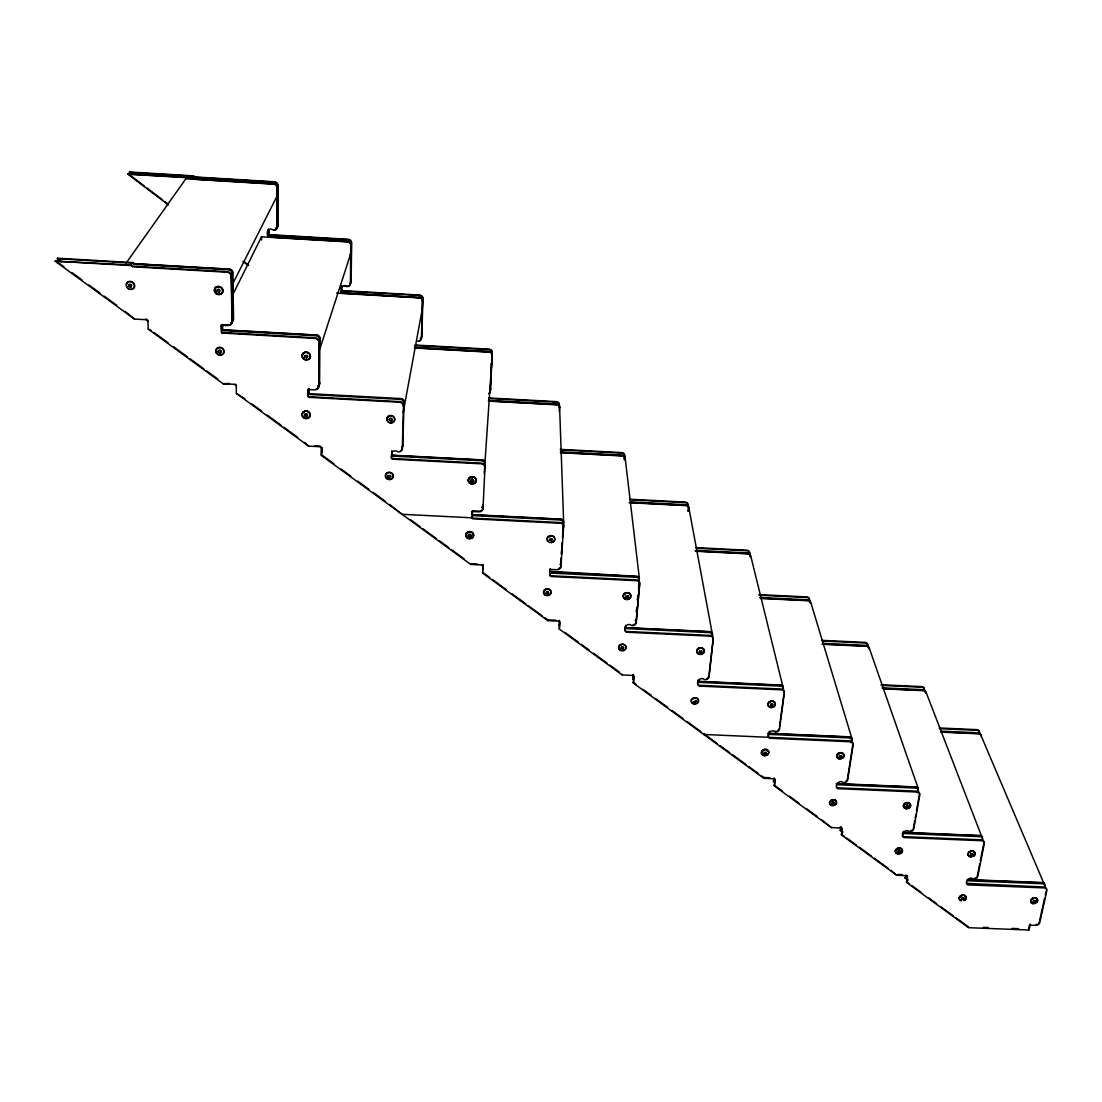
<?xml version="1.0" encoding="UTF-8"?>
<svg xmlns="http://www.w3.org/2000/svg" width="1102" height="1102" viewBox="0 0 1102 1102"><rect width="100%" height="100%" fill="white"/><g stroke="black" fill="none" stroke-linecap="round" stroke-linejoin="round"><path stroke-width="1.5" d="M319.305 349.417L319.966 337.184L318.45 335.394A3.582 3.306 23.2 0 0 317.583 335.091L222.356 329.76L222.205 325.021M483.007 567.172A2.356 2.108 3.3 0 0 480.748 564.94L470.761 564.458L321.398 455.47L321.426 449.037A2.466 2.232 16.6 0 0 318.974 446.654L308.574 446.117L236.379 393.428L236.255 386.774A2.548 2.287 23.8 0 0 233.693 384.309L223.086 383.73L148.233 329.112L147.944 322.225A2.631 2.342 30.2 0 0 145.285 319.663L134.444 319.057L55.1 261.16L131.482 265.031L132.722 266.229L226.929 271.671A4.146 3.788 31.4 0 1 231.406 276.134L232.315 321.054A4.16 3.788 28.1 0 1 230.759 324.305M321.398 455.47L321.605 448.376M322.252 452.412L322.266 447.605M341.62 286.795L341.62 290.349L342.543 291.093L419.38 295.501A3.32 3.154 19.3 0 1 422.865 299.138M232.894 294.482L261.505 236.82L348.728 241.958A3.072 2.893 30 0 1 349.472 242.233L350.753 243.804L350.408 283.352A3.444 3.237 26.2 0 1 346.758 286.616C342.887 283.007 339.444 289.11 342.694 290.639L419.463 295.047A3.32 3.154 19.3 0 1 422.948 298.683L421.818 335.89A3.347 3.154 16.3 0 1 420.413 338.548M897.978 852.232L899.714 851.033M899.728 852.039C901.725 850.262 897.138 849.449 897.827 851.75M906.092 806.857L907.855 805.617M391.94 450.925L391.857 455.167L392.932 456.104L481.175 460.719A3.802 3.485 5.1 0 1 485.1 464.713M307.899 395.742L309.015 396.72L399.351 401.596A3.898 3.609 13.7 0 1 403.47 405.743L402.326 448.307A3.94 3.595 11.8 0 1 398.084 451.916C394.199 448.734 388.978 453.197 393.056 455.443L481.216 460.057A3.788 3.485 5.1 0 1 485.142 464.052M403.18 412.465L422.218 309.51L422.493 299.73L421.253 298.187A2.989 2.838 19.1 0 0 420.537 297.939L336.565 293.118M697.952 684.342L698.875 685.279L780.753 688.998A3.568 3.044 -12 0 1 784.128 692.497M961.853 899.204L963.575 898.047M963.534 898.984L963.809 897.579M970.697 855.166L972.446 853.967M972.377 854.973L972.667 853.527M472.193 481.946L472.414 476.822M472.4 510.598L471.987 517.954L472.882 518.849L559.857 523.243A3.733 3.389 -1.7 0 1 563.645 527.114M562.599 537.432L563.535 523.836A3.719 3.375 -1.6 0 0 559.747 519.979L473.268 515.612L472.248 514.827L472.386 511.218M550.421 569.142L549.926 575.63L550.78 576.498L636.061 580.658A3.678 3.278 -6.4 0 1 639.711 584.391L636.267 622.341A3.705 3.265 -5.8 0 1 632.038 625.633C626.9 621.556 622.079 629.187 626.212 632.217L709.716 636.143A3.623 3.154 -9.7 0 1 713.228 639.766L709.082 676.518A3.65 3.154 -8.9 0 1 704.867 679.7C700.004 675.76 694.949 683.102 699.012 686.091L780.96 689.811A3.568 3.044 -12 0 1 784.321 693.31L779.527 728.932A3.595 3.044 -11.2 0 1 775.312 732.017C770.78 728.009 765.463 735.433 769.444 738.216L849.876 741.742A3.513 2.948 -13.7 0 1 853.127 745.131L847.727 779.651A3.554 2.948 -12.9 0 1 843.526 782.654C839.214 778.838 833.746 785.85 837.63 788.674L916.602 792.007A3.471 2.838 -14.9 0 1 919.729 795.3L913.765 828.787A3.499 2.851 -14.2 0 1 909.577 831.693C905.541 827.919 899.824 834.861 903.668 837.534L981.248 840.702A3.43 2.741 -15.9 0 1 984.251 843.898L977.749 876.393A3.458 2.755 -15.1 0 1 973.576 879.217C969.815 875.443 963.851 882.385 967.652 884.892L1043.883 887.895A3.389 2.659 -16.6 0 1 1046.776 890.981L1039.778 922.539A3.416 2.659 -15.9 0 1 1035.632 925.294L1030.232 925.322L1028.924 930.005L968.603 927.705L906.629 882.482L907.525 877.495A2.149 1.722 -13.2 0 0 905.72 875.663L896.794 875.305L841.542 834.999L842.355 829.861A2.176 1.791 -12 0 0 840.495 827.974L831.39 827.588L774.375 785.988L775.092 780.684A2.204 1.846 -10.3 0 0 773.163 778.742L763.906 778.343L633.375 683.102L633.898 677.468A2.273 1.97 -5.4 0 0 631.804 675.388L622.189 674.947L559.32 629.077L559.72 623.25A2.314 2.039 -1.6 0 0 557.557 621.101L547.763 620.633L482.731 573.192L483.186 564.541M769.348 731.191L768.356 736.577L769.127 737.362L849.628 740.902A3.513 2.948 -13.7 0 1 852.865 744.291L847.479 778.797A3.554 2.948 -12.9 0 1 846.804 780.395M482.731 573.192L482.772 572.448L489.687 577.489M482.924 569.775L482.965 569.031M1033.304 901.987L1035.053 900.83M1035.439 900.816L1034.916 901.767M559.251 411.294L559.582 406.569L558.438 405.123A2.879 2.7 -1.2 0 0 557.75 404.889L488.517 401.128M550.091 568.66L549.884 572.337L550.862 573.095L635.675 577.228A3.664 3.265 -6.4 0 1 639.312 580.961L638.568 589.184M307.678 390.535L308.67 389.543L314.469 389.846A4.036 3.692 20.2 0 0 318.726 386.113L318.809 342.708A4.009 3.705 23.1 0 0 314.511 338.41L221.488 332.983L221.103 325.545L227.797 325.489A4.174 3.788 28.1 0 0 232.04 321.619L231.131 276.671A4.146 3.788 31.3 0 0 226.654 272.208L132.35 266.753L131.482 265.031M561.07 558.81L560.835 562.199A3.761 3.375 -1.5 0 1 560.257 564.017M561.414 553.714L562.116 543.52M562.585 536.715L563.618 521.039L559.582 406.569M561.207 557.832L560.849 562.929A3.761 3.375 -1.5 0 1 560.271 564.747M561.441 554.43L562.254 542.542M559.499 620.385L559.224 625.509L559.21 624.738M470.761 564.458L470.816 563.714L477.469 564.045M340.959 287.209L341.813 286.341M836.528 786.924L837.382 787.806L916.313 791.153A3.471 2.838 -14.9 0 1 919.509 794.019M624.311 459.286L624.6 455.911A3.154 2.907 -7 0 0 621.459 452.578L560.395 449.368M624.379 459.837L624.669 456.462A3.154 2.907 -7 0 0 621.528 453.129L560.408 449.905M625.041 458.666L624.021 456.256A2.838 2.617 -7 0 0 623.346 456.008L560.656 452.715M636.391 611.458L636.694 608.18M637.438 599.956L637.879 595.025M638.623 586.801L639.339 578.164L625.123 457.647M636.474 612.23L636.928 607.285M637.521 600.7L637.962 595.769M633.319 674.383L633.003 679.397L633.388 675.182M633.375 683.102L633.815 676.656A2.273 1.97 -5.4 0 0 632.837 674.906M688.116 511.259L688.461 507.967A3.113 2.824 -10.8 0 0 685.416 504.73L630.578 501.92M688.351 511.342L688.764 507.251L687.703 505.887A2.796 2.535 -10.8 0 0 687.042 505.666L629.201 502.705M698.117 682.73L698.503 679.397M712.415 634.49L688.736 507.072M709.137 674.052L713.077 638.981A3.623 3.154 -9.7 0 0 709.578 635.372L626.129 631.446L625.165 630.592L625.619 625.371M472.207 512.499L473.199 511.562L478.778 511.838A3.843 3.499 4.3 0 0 483.02 508.339L485.252 461.903L483.874 460.223A3.402 3.127 5 0 0 483.048 459.933L391.995 455.181M472.262 511.796L473.254 510.86L478.819 511.135A3.843 3.485 4.3 0 0 483.075 507.636M750.476 556.414L749.58 554.127A2.769 2.466 -13.4 0 0 748.933 553.907L695.941 551.262M783.205 687.882L750.572 555.27M779.569 726.397L783.894 694.191M773.687 778.535L773.508 782.034L774.045 778.067M774.375 785.988L774.913 779.83A2.204 1.846 -10.3 0 0 774.444 778.494M810.562 603.235L809.708 601.003M550.256 570.354L551.248 569.445L556.717 569.706A3.774 3.375 -1.5 0 0 560.959 566.318L563.618 526.398A3.733 3.389 -1.7 0 0 559.83 522.527L473.075 518.147L472.028 517.113L471.987 517.816L402.01 514.29L389.626 504.468M832.823 803.881L833.47 799.639M851.199 742.789L851.791 738.133L810.631 601.954M841.06 827.079L840.454 830.936L840.619 827.478M868.982 648.747L868.183 646.585A2.7 2.314 -16.4 0 0 867.563 646.378L821.913 644.229M841.542 834.999L842.121 828.966A2.176 1.777 -12 0 0 841.969 828.057M925.818 693.034L925.06 690.913A2.672 2.245 -17.3 0 0 924.454 690.72L883.639 688.86M898.64 852.287L899.356 848.168M906.739 806.967L907.483 802.738M903.323 831.39L902.538 835.908L903.254 836.638L980.904 839.82A3.43 2.741 -15.9 0 1 983.907 843.002L980.339 860.869M917.47 792.724L918.145 788.206L869.065 647.508M914.66 821.21L913.462 827.905A3.499 2.838 -14.2 0 1 913.035 829.103M915.252 817.863L915.858 814.516M916.451 811.168L919.426 794.432M908.076 880.319L905.321 878.308L905.927 874.988M906.629 882.482L907.235 876.586A2.149 1.722 -13.3 0 0 906.987 875.511M422.479 301.259A3.334 3.154 19.2 0 0 418.98 297.609L342.033 292.733L341.069 291.755M982.295 838.043L925.914 691.822M979.692 864.12L977.419 875.484A3.458 2.755 -15.1 0 1 976.964 876.641M1028.855 927.691L1029.461 924.922M1044.572 885.016L980.408 734.056A2.645 2.176 -18 0 0 979.802 733.863L941.301 732.155M1039.778 919.95L1044.558 898.378M1045.288 895.058L1046.018 891.738M621.101 648.596L622.85 647.246M699.357 652.246L701.134 650.896M770.532 705.473L772.295 704.164M308.574 446.117L304.62 442.412M839.407 756.978L841.17 755.71M319.938 348.673L350.656 253.887L350.105 254.534M232.343 284.04L232.977 283.269M232.921 283.421L276.836 196.514M307.968 389.516L307.692 396.362L308.67 397.326L399.227 402.23A3.898 3.609 13.7 0 1 403.346 406.376M236.379 393.428L244.961 398.883M223.086 383.73L229.423 383.441M546.027 592.132C547.446 589.515 550.284 593.62 547.598 594.295M625.922 595.686L625.812 596.885M699.481 650.717L699.343 651.888M148.233 329.112L151.346 330.559M764.113 752.198L763.962 753.286M134.444 319.057L125.077 311.384M839.462 755.462L839.297 756.564M232.178 321.908A4.146 3.774 28.2 0 0 233.293 319.001L232.398 274.205A4.133 3.774 31.5 0 0 227.935 269.756L134.045 264.328L133.177 262.607L57.552 258.226L61.271 261.78M276.836 187.795A3.526 3.278 38 0 0 273.076 183.91L193.167 179.061L192.409 177.642L127.777 174.116L168.482 204.972M275.872 228.224A3.54 3.278 34.4 0 0 278.076 225.001L277.759 186.018A3.513 3.265 38.2 0 0 274.012 182.147L194.393 177.312L193.621 175.893L129.54 171.995L131.937 174.433M268.117 229.795L267.69 236.007L268.557 236.999L347.171 241.641A3.416 3.223 30.1 0 1 350.794 245.402M126.069 263.158L185.839 178.827L274.646 184.213A3.168 2.948 38 0 1 275.404 184.502L276.74 186.128L277.167 226.902A3.554 3.292 34.3 0 1 273.516 230.249C267.814 225.869 265.183 234.547 268.888 236.599L347.309 241.214A3.416 3.223 30.1 0 1 350.932 244.975M1033.111 900.733L1035.37 900.568M308.037 389.392L309.015 388.91M551.882 540.352L551.73 538.396M548.217 593.399L548.328 592.311M627.906 597.229L628.057 595.535M623.209 648.582C625.233 646.543 620.206 645.676 621.156 648.251M701.395 652.219L701.767 650.827M391.871 451.228L391.417 457.564L392.353 458.487L481.009 463.129A3.816 3.499 5 0 1 484.949 467.138M695.748 701.96L695.927 700.362M772.474 705.404L772.433 703.627M765.945 753.603L766.152 752.06M841.253 756.867L841.501 755.325M833.897 803.606C835.895 801.76 831.211 800.934 831.969 803.303M907.855 806.705L907.896 805.025M970.931 853.458L970.49 854.684M962.101 897.51L961.66 898.709M484.26 473.226L491.63 363.453L491.079 364.073M127.116 282.925L127.928 282.346M215.482 287.98L216.323 287.415M216.763 348.893L217.576 348.342M303.284 353.687L304.111 353.136M303.188 412.506L304.014 411.969M387.932 417.038L388.758 416.501M386.582 473.874L387.394 473.35M469.617 478.172L470.43 477.648M467.083 533.12L467.895 532.61M548.479 537.184L549.292 536.688M550.353 538.327L549.636 540.269M544.843 590.341L545.642 589.859M624.655 594.198L625.468 593.716M619.999 645.662L620.798 645.18M1029.86 924.385L1030.577 924.192M698.296 649.312L699.095 648.83M341.592 285.983L340.917 292.209L341.758 293.173L418.98 297.609M692.69 699.15L693.475 698.682M769.513 702.608L770.312 702.153M771.138 703.558L770.463 705.073M763.011 750.903L763.81 750.462M838.429 754.181L839.228 753.74M831.101 801.016L831.886 800.575M905.169 804.116L905.954 803.689M906.643 804.983L905.94 806.402M897.056 849.559L897.841 849.132M969.801 852.493L970.587 852.08M960.972 896.587L961.757 896.188M1032.45 899.384L1033.235 898.97M392.105 451.682L391.279 458.101L392.229 459.162L480.954 463.804A3.816 3.499 5 0 1 484.908 467.799M551.262 541.234L552.019 539.195M627.341 598.138L628.126 596.154M622.658 649.505L623.415 647.577M700.886 653.142L701.685 651.227M695.238 702.897L696.037 701.024M772.02 706.341L772.846 704.481M765.491 754.553L766.303 752.749M840.84 757.818L841.694 756.027M833.484 804.57L834.324 802.821M907.497 807.67L908.365 805.92M899.356 853.017L900.21 851.323M972.047 855.951L972.942 854.257M963.203 899.976L964.071 898.323M1034.626 902.758L1035.536 901.105M983.342 927.347L988.37 927.54M1011.815 928.435L1018.51 928.683M898.006 874.465L902.469 874.644M967.267 879.561L1043.126 882.564A3.03 2.369 -16.7 0 1 1043.801 882.785L1044.668 883.57M967.501 879.878L1041.721 882.826A3.375 2.645 -16.6 0 1 1044.613 885.898M967.832 880.787L1042.106 883.721A3.375 2.645 -16.6 0 1 1044.999 886.807M903.557 832.341L980.766 835.509A3.058 2.452 -15.9 0 1 981.455 835.729L982.433 836.721M903.792 832.657L979.32 835.757A3.416 2.741 -15.9 0 1 982.433 838.112M902.359 833.47L979.664 836.638A3.416 2.741 -15.9 0 1 982.667 839.807M760.986 775.491L763.714 777.489L769.885 777.75M837.658 783.618L916.437 786.966A3.099 2.548 -15 0 1 917.139 787.186L918.145 788.206M836.294 783.853L914.936 787.186A3.458 2.838 -15 0 1 918.049 790.465M836.528 784.707L915.239 788.054A3.458 2.838 -15 0 1 918.352 791.332M882.413 688.488L922.966 690.348A2.975 2.507 -17.3 0 1 925.625 693.241M697.676 681.284L781.442 685.1A3.182 2.727 -12.1 0 1 782.186 685.348L783.315 686.615M939.29 727.967L976.689 729.634A2.934 2.424 -18 0 1 979.265 732.444M939.551 728.656L976.978 730.323A2.934 2.424 -18 0 1 979.554 733.133M940.516 731.136L978.039 732.802A2.948 2.424 -18 0 1 980.615 735.626M940.791 731.824L978.328 733.491A2.948 2.424 -18 0 1 981 735.599M767.929 733.243L850.028 736.852A3.141 2.631 -13.8 0 1 850.744 737.086L851.791 738.133M768.397 733.546L848.485 737.059A3.499 2.934 -13.7 0 1 851.708 740.448M768.576 734.373L848.733 737.899A3.499 2.934 -13.7 0 1 851.97 741.274M625.082 627.589L710.57 631.625A3.237 2.824 -9.7 0 1 711.327 631.873L712.512 633.195M822.078 640.358L864.808 642.37A3.003 2.576 -16.4 0 1 867.549 645.345M822.271 641.006L865.029 643.017A3.003 2.576 -16.4 0 1 867.784 645.992M822.974 643.334L865.841 645.359A3.003 2.576 -16.4 0 1 868.665 647.577M823.166 643.995L866.062 646.006A3.017 2.576 -16.4 0 1 868.707 647.508M881.118 684.741L921.506 686.587A2.962 2.493 -17.3 0 1 924.165 689.494M881.352 685.416L921.768 687.262A2.975 2.493 -17.3 0 1 924.426 690.155M882.179 687.827L922.705 689.673A2.975 2.507 -17.3 0 1 925.363 692.566M549.843 571.346L637.3 576.332A3.278 2.92 -6.4 0 1 638.072 576.594L639.339 578.164M759.085 594.612L806.512 596.912A3.03 2.645 -15.1 0 1 809.364 599.97M759.237 595.245L806.705 597.532A3.03 2.659 -15.1 0 1 809.543 600.59M759.801 597.491L807.38 599.791A3.044 2.659 -15.1 0 1 810.287 602.078M761.647 598.207L807.573 600.425A3.044 2.659 -15.1 0 1 810.411 602.326M760.325 598.427L809.075 600.783A2.727 2.383 -15.1 0 1 809.708 601.003M544.98 617.85L547.749 619.861L555.904 620.247M472.372 514.634L561.497 519.138A3.334 3.03 -1.7 0 1 562.295 519.414L563.618 521.039M696.161 547.653L746.577 550.173A3.072 2.727 -13.4 0 1 749.512 553.314M696.271 548.259L746.729 550.766A3.072 2.727 -13.4 0 1 749.663 553.907M696.684 550.421L747.266 552.942A3.086 2.741 -13.3 0 1 750.2 556.083M695.114 550.945L747.418 553.548A3.086 2.741 -13.3 0 1 750.352 556.689M630.261 499.275L684.921 502.071A3.113 2.824 -10.8 0 1 687.951 505.308M630.33 499.853L685.031 502.65A3.113 2.824 -10.8 0 1 688.061 505.887M630.647 502.498L685.513 505.308A3.127 2.824 -10.8 0 1 687.896 506.259M560.477 451.889L621.748 455.112A3.154 2.907 -7 0 1 624.903 458.446M560.505 452.44L621.817 455.663A3.168 2.907 -7 0 1 624.958 458.997M314.717 445.759L319.167 445.993A2.466 2.232 16.7 0 1 320.103 446.214M488.696 397.96L556.124 401.624A3.196 2.989 -1.1 0 1 559.375 405.054M488.654 398.483L556.138 402.147A3.196 2.989 -1.1 0 1 559.389 405.577M488.53 400.357L556.193 404.021A3.21 3.003 -1.1 0 1 559.458 407.451M488.503 400.88L556.207 404.544A3.21 3.003 -1.1 0 1 559.472 407.988M308.601 389.102L308.643 393.634L401.789 398.621A3.485 3.223 13.7 0 1 402.643 398.924L404.09 400.66L402.85 445.277A3.912 3.582 11.9 0 1 401.651 447.991M415.082 345.022L488.82 349.141A3.251 3.072 7.9 0 1 492.181 352.668L490.362 390.7A3.292 3.086 6.6 0 1 489.88 392.367M414.999 345.505L488.792 349.623A3.251 3.072 7.8 0 1 492.153 353.15M414.641 347.268L488.668 351.386A3.265 3.086 7.8 0 1 492.043 354.927M414.545 347.75L488.627 351.882A3.265 3.086 7.8 0 1 492.002 355.423M414.407 347.998L490.183 352.213A2.934 2.769 7.7 0 1 490.886 352.461L492.071 353.962L490.321 391.224A3.292 3.086 6.5 0 1 488.889 393.813M57.111 258.75L132.819 263.13M132.887 263.557L230.263 269.191A3.705 3.389 31.5 0 1 231.158 269.508L232.742 271.381L233.569 318.437A4.146 3.774 28.2 0 1 232.012 321.674M55.1 261.16L131.124 265.554M343.686 285.983L346.896 286.162A3.444 3.237 26.2 0 0 348.315 286.052M129.223 172.38L193.36 176.279M127.777 174.116L192.147 178.028M698.131 681.559L779.844 685.292A3.554 3.044 -12 0 1 783.205 688.791M309.924 393.855L308.808 392.877L308.794 388.483M1033.993 902.028L1033.208 901.698M962.611 899.246L961.812 898.915M898.805 852.314L897.992 851.97M971.454 855.248L970.642 854.904M906.918 806.981L906.092 806.623M833.801 802.518L832.065 803.757M832.974 803.881L832.134 803.537M765.766 752.446L764.017 753.713M764.995 753.878L764.141 753.52M840.316 757.157L839.462 756.798M771.51 705.693L770.642 705.321M695.486 700.707L693.737 702.029M694.797 702.25L693.916 701.878M700.431 652.522L699.536 652.136M622.244 648.885L621.335 648.499M626.928 597.532L626.005 597.146M547.749 591.967L546 593.372M547.239 593.702L546.303 593.303M627.548 595.824L625.771 597.201M551.427 538.837L549.746 539.994M550.89 540.669L549.953 540.255M698.131 682.331L780.037 686.091A3.554 3.044 -12 0 1 783.398 689.59M625.468 628.553L709.054 632.576A3.609 3.154 -9.7 0 1 712.553 636.185M625.399 627.782L708.917 631.804A3.609 3.154 -9.7 0 1 712.402 635.399M55.541 260.637L63.888 266.725M72.222 272.814L81.961 279.922M88.918 284.991L100.034 293.118M104.208 296.162L116.729 305.295M154.115 332.584L167.972 342.681M173.51 346.731L187.354 356.841M190.123 358.853L203.98 368.963M206.749 370.988L217.824 379.074M251.903 403.952L261.615 411.032M267.166 415.082L281.038 425.207M283.806 427.232L297.678 437.356M321.591 454.809L334.085 463.928M341.028 468.997L350.753 476.092M357.695 481.161L368.798 489.26M372.972 492.305L385.466 501.424M410.371 519.593L419.986 526.618M422.727 528.629L436.475 538.658M439.216 540.655L448.831 547.68M451.586 549.678L463.956 558.7M492.442 579.5L506.273 589.598M511.796 593.634L525.626 603.717M528.395 605.742L542.212 615.825M564.761 632.286L578.426 642.246M581.153 644.243L589.35 650.221M593.441 653.21L607.106 663.184M609.833 665.167L619.393 672.151M633.292 682.303L636.061 684.314M642.948 689.342L651.227 695.376M655.359 698.406L667.771 707.456M671.903 710.473L682.937 718.532M687.069 721.548L700.858 731.604M717.278 743.588L703.613 733.615L703.751 734.455L768.549 737.307L768.356 736.467M720.005 745.586L729.565 752.556M732.307 754.553L745.958 764.526M748.699 766.524L758.259 773.494M774.196 785.134L782.53 791.208M789.473 796.278L799.198 803.386M806.154 808.455L817.271 816.568M821.431 819.612L831.39 827.588M841.308 834.118L844.063 836.129M846.832 838.14L856.488 845.193M859.243 847.204L871.668 856.268M874.437 858.293L888.24 868.362M890.995 870.373L896.794 875.305M906.34 881.572L909.095 883.584M911.85 885.595L921.479 892.62M928.366 897.648L936.617 903.681M940.75 906.684L953.134 915.721M955.889 917.732L968.272 926.782M57.552 258.226L60.321 260.251M840.22 830.054L842.975 832.051M907.786 879.41L905.045 877.412L905.321 878.308M128.094 173.73L144.362 186.073M147.076 188.125L161.994 199.434M164.694 201.501L167.408 203.553M244.465 261.987L248.57 265.1M242.867 261.381L248.349 265.541M129.54 171.995L132.24 174.047M550.022 571.938L635.592 576.484A3.664 3.265 -6.4 0 1 639.215 580.217M1028.552 929.069L1028.924 930.005M222.356 329.718L223.486 330.586L315.42 335.724A3.995 3.692 23.2 0 1 319.69 340.022M308.643 393.634L309.731 394.475L399.778 399.337A3.885 3.595 13.8 0 1 403.883 403.484M193.635 176.017L194.655 176.926L274.205 181.761A3.513 3.265 38.2 0 1 277.952 185.632L278.269 224.588A3.54 3.278 34.5 0 1 277.291 227.122M763.714 777.489L763.906 778.343M966.523 883.363L1043.498 886.986A3.389 2.659 -16.6 0 1 1046.39 890.072M133.177 262.607L134.403 263.805L228.224 269.232A4.119 3.774 31.5 0 1 232.674 273.668M192.409 177.642L193.442 178.676L273.282 183.524A3.526 3.278 38.1 0 1 277.043 187.409L277.373 226.489A3.54 3.292 34.3 0 1 273.723 229.836M622.12 674.148L622.189 674.947M472.276 513.876L473.323 514.909L559.733 519.276A3.719 3.375 -1.6 0 1 563.508 523.133M559.32 629.077L559.706 622.478A2.314 2.039 -1.6 0 0 559.127 621.005M222.494 324.456L222.604 329.002L223.761 330.008L315.613 335.146A3.995 3.692 23.3 0 1 319.883 339.43L319.594 383.276A4.022 3.692 20.3 0 1 318.01 386.403M547.749 619.861L547.763 620.633M261.505 236.82L261.546 240.016M268.792 230.249L268.86 233.913L269.825 234.671L347.957 239.286A3.402 3.21 30.3 0 1 351.566 243.032L351.18 280.845A3.43 3.223 26.4 0 1 349.802 283.586M268.571 228.954L268.64 234.203L269.494 235.07L347.819 239.699A3.416 3.21 30.2 0 1 351.428 243.459L351.042 281.299A3.444 3.223 26.3 0 1 350.037 283.751M549.912 574.762L550.917 575.767L635.978 579.9A3.678 3.265 -6.4 0 1 639.628 583.647L636.185 621.569A3.705 3.265 -5.8 0 1 635.262 623.704M419.063 297.154A3.334 3.154 19.2 0 1 422.562 300.791L421.432 338.107A3.361 3.168 16.2 0 1 417.782 341.276M145.629 319.098A2.631 2.342 30.2 0 1 147.213 319.676M147.696 320.145A2.631 2.342 30.2 0 1 148.26 321.329M302.416 354.307A4.215 3.871 22.6 0 1 302.83 353.384M231.751 322.239A4.146 3.774 28.2 0 1 230.745 322.707M387.188 420.936A4.105 3.774 13.6 0 1 390.48 415.44A4.105 3.774 13.6 0 1 394.571 420.73A4.105 3.774 13.6 0 1 387.808 421.763M315.792 389.199A4.036 3.692 20.2 0 0 318.919 385.493L319.001 342.116A4.009 3.705 23.1 0 0 314.717 337.818L221.778 332.405L221.392 324.966L228.073 324.911A4.16 3.788 28.1 0 0 230.29 324.567M235.222 384.075A2.535 2.287 23.9 0 1 236.42 385.548M126.165 285.17A4.422 3.94 32.6 0 1 132.088 281.809A4.422 3.94 32.6 0 1 133.342 288.696A4.422 3.94 32.6 0 1 126.358 286.231M319.787 382.656A4.022 3.678 20.4 0 1 317.72 386.044M402.45 447.646A3.926 3.595 11.8 0 1 400.343 450.925M320.889 446.751A2.466 2.232 16.7 0 1 321.288 447.233M402.974 444.616A3.912 3.582 11.9 0 1 401.775 447.329M483.227 505.129A3.829 3.485 4.4 0 1 481.987 507.747M483.268 504.427A3.829 3.485 4.4 0 1 482.029 507.058M399.888 398.717A3.885 3.595 13.8 0 1 403.993 402.85M302.458 415.44A3.857 3.513 19 0 1 304.841 411.322A3.857 3.513 19 0 1 309.607 413.402A3.857 3.513 19 0 1 308.064 417.878M307.141 418.181A3.857 3.513 19 0 1 306.149 418.25M304.248 417.686A3.857 3.513 19 0 1 302.843 416.308M306.149 418.512A4.146 3.774 19 0 1 302.292 413.209A4.146 3.774 19 0 1 308.78 411.941A4.146 3.774 19 0 1 308.202 418.113M306.783 413.87A1.446 1.322 19 0 1 307.086 415.977M306.067 416.308A1.446 1.322 19 0 1 305.35 413.787M306.921 414.614A1.446 1.322 19 0 1 306.273 416.804M304.51 415.771A1.446 1.322 19 0 1 306.273 414.242M276.519 227.646A3.54 3.278 34.5 0 1 276.065 227.811M350.546 282.911A3.444 3.237 26.2 0 1 348.755 285.873M421.515 337.625A3.361 3.168 16.2 0 1 419.27 340.67M489.605 392.711A3.292 3.086 6.6 0 1 488.93 393.29M421.901 335.407A3.347 3.154 16.3 0 1 420.496 338.066M490.473 388.854A3.292 3.086 6.6 0 1 489.729 390.866M490.5 388.345A3.278 3.072 6.6 0 1 489.756 390.356M215.289 292.154A4.064 3.692 30.5 0 1 218.237 286.672A4.064 3.692 30.5 0 1 222.439 291.961A4.064 3.692 30.5 0 1 215.937 292.98M218.775 294.523A4.353 3.967 30.5 0 1 214.642 288.834A4.353 3.967 30.5 0 1 221.337 287.498A4.353 3.967 30.5 0 1 220.882 294.096M218.595 292.099A1.529 1.391 30.5 0 1 217.094 290.845A1.529 1.391 30.5 0 1 218.017 289.316A1.529 1.391 30.5 0 1 219.835 290.046M219.353 290.184A1.529 1.391 30.5 0 1 218.747 292.526M216.901 291.424A1.529 1.391 30.5 0 1 218.678 289.785M217.08 348.494A3.981 3.595 26.4 0 1 223.541 350.188A3.981 3.595 26.4 0 1 219.642 354.872A3.981 3.595 26.4 0 1 216.474 349.224M219.821 352.86A1.488 1.35 26.4 0 1 218.361 351.056A1.488 1.35 26.4 0 1 220.496 350.34A1.488 1.35 26.4 0 1 220.841 352.516M220.565 351.056A1.488 1.35 26.4 0 1 219.973 353.329M218.141 352.254A1.488 1.35 26.4 0 1 219.904 350.67M310.158 356.235A3.926 3.609 22.6 0 1 308.229 359.293M304.345 359.073A3.926 3.609 22.6 0 1 302.926 357.654M302.527 356.759A3.926 3.609 22.6 0 1 305.268 352.433A3.926 3.609 22.6 0 1 310.034 355.285M304.207 359.293A4.215 3.871 22.6 0 1 303.078 353.315A4.215 3.871 22.6 0 1 309.469 353.673A4.215 3.871 22.6 0 1 308.367 359.527M306.287 359.941A4.215 3.871 22.6 0 1 305.213 359.748M307.224 355.354A1.474 1.35 22.6 0 1 307.224 357.296M306.204 357.64A1.474 1.35 22.6 0 1 304.937 355.505M307.059 355.836A1.474 1.35 22.5 0 1 306.411 358.095M304.62 357.034A1.474 1.35 22.5 0 1 306.411 355.45M473.998 483.282A3.733 3.416 5.4 0 1 468.543 480.334A3.733 3.416 5.4 0 1 473.681 477.097A3.733 3.416 5.4 0 1 474.797 482.786M472.111 483.902A4.009 3.664 5.4 0 1 468.557 478.791A4.009 3.664 5.4 0 1 474.962 477.565A4.009 3.664 5.4 0 1 474.135 483.516M472.193 481.794A1.405 1.281 5.4 0 1 470.912 480.114A1.405 1.281 5.4 0 1 472.992 479.439A1.405 1.281 5.4 0 1 473.199 481.478M473.226 480.224A1.405 1.281 5.4 0 1 472.51 482.332M470.843 481.34A1.405 1.281 5.4 0 1 472.62 479.852M130.27 281.616A4.119 3.664 32.6 0 1 131.648 289.137M129.581 289.027A4.119 3.664 32.6 0 1 127.749 287.939M127.088 287.112A4.119 3.664 32.6 0 1 126.647 286.176M126.454 285.184A4.119 3.664 32.6 0 1 129.251 281.685M130.367 287.057A1.543 1.377 32.6 0 1 128.81 285.68A1.543 1.377 32.6 0 1 129.967 284.22A1.543 1.377 32.6 0 1 131.73 285.349M131.014 285.129A1.543 1.377 32.6 0 1 130.449 287.484M128.562 286.368A1.543 1.377 32.6 0 1 130.325 284.729M387.422 420.826A3.816 3.513 13.6 0 1 388.923 416.074A3.816 3.513 13.6 0 1 394.089 417.644A3.816 3.513 13.6 0 1 392.587 422.397M391.665 422.7A3.816 3.513 13.6 0 1 389.709 422.589M388.799 422.19A3.816 3.513 13.6 0 1 388.014 421.584M391.1 418.237A1.433 1.322 13.6 0 1 391.692 420.496M390.673 420.826A1.433 1.322 13.6 0 1 390.37 418.195M391.637 419.146A1.433 1.322 13.6 0 1 390.948 421.322M389.213 420.289A1.433 1.322 13.6 0 1 391.003 418.76M392.574 477.841A3.761 3.416 11.4 0 1 391.954 478.516M391.169 479.012A3.761 3.416 11.4 0 1 385.728 476.656A3.761 3.416 11.4 0 1 389.433 472.524A3.761 3.416 11.4 0 1 392.959 477.028M390.659 476.643A1.405 1.281 11.4 0 1 390.287 477.194M389.281 477.524A1.405 1.281 11.4 0 1 388.111 475.527M390.328 475.375A1.405 1.281 11.4 0 1 390.673 475.968M390.218 475.94A1.419 1.281 11.3 0 1 389.543 478.048M387.849 477.056A1.419 1.281 11.3 0 1 389.598 475.568M688.158 506.589A3.127 2.824 -10.8 0 1 688.557 508.559M549.733 542.501A3.926 3.554 -1.1 0 1 547.68 537.184A3.926 3.554 -1.1 0 1 553.907 536.757A3.926 3.554 -1.1 0 1 552.736 542.294M551.758 542.597A3.926 3.554 -1.1 0 1 550.738 542.666M482.208 564.706A2.356 2.108 3.3 0 1 483.062 566.428M702.098 654.147A3.802 3.306 -9 0 1 696.74 651.296A3.802 3.306 -9 0 1 702.167 648.128A3.802 3.306 -9 0 1 702.938 653.665M634.463 624.324A3.705 3.265 -5.8 0 1 633.003 624.834M708.944 675.719A3.65 3.154 -8.9 0 1 707.994 677.785M707.195 678.377A3.65 3.154 -8.9 0 1 706.74 678.598M547.115 539.277A3.926 3.54 -1 0 1 547.033 538.355M560.932 565.588A3.774 3.375 -1.5 0 1 560.353 567.406M559.664 568.122A3.774 3.375 -1.5 0 1 558.273 568.839M635.716 619.723A3.692 3.265 -5.8 0 1 635.275 620.564M779.334 728.091A3.595 3.044 -11.2 0 1 778.687 729.744M778.356 730.103A3.595 3.044 -11.2 0 1 777.571 730.681M776.139 731.163A3.595 3.044 -11.2 0 1 775.133 731.177M696.45 703.82A3.747 3.223 -8.1 0 1 691.147 701.051A3.747 3.223 -8.1 0 1 696.505 697.965A3.747 3.223 -8.1 0 1 697.277 703.351M621.142 650.345A3.54 3.099 -5.1 0 1 619.09 646.171A3.54 3.099 -5.1 0 1 624.063 644.656A3.54 3.099 -5.1 0 1 625.247 649.092M624.627 649.698A3.54 3.099 -5.1 0 1 622.974 650.428M548.231 541.33A3.664 3.306 -1.1 0 1 548.314 536.867A3.664 3.306 -1.1 0 1 553.245 536.536A3.664 3.306 -1.1 0 1 554.03 540.944M553.397 541.592A3.664 3.306 -1.1 0 1 552.612 542.074M543.768 592.848A3.609 3.21 -1 0 1 547.983 589.033A3.609 3.21 -1 0 1 550.325 593.937M549.705 594.584A3.609 3.21 -1 0 1 548.038 595.328M546.179 595.245A3.609 3.21 -1 0 1 544.085 593.647M624.972 598.703A3.595 3.196 -5.7 0 1 625.178 593.317A3.595 3.196 -5.7 0 1 630.578 595.645A3.595 3.196 -5.7 0 1 625.812 599.075M626.707 599.46A3.857 3.43 -5.7 0 1 623.484 594.681A3.857 3.43 -5.7 0 1 629.71 593.523A3.857 3.43 -5.7 0 1 628.663 599.089M769.527 706.754A3.485 2.975 -11.4 0 1 768.797 702.594A3.485 2.975 -11.4 0 1 773.659 701.712A3.485 2.975 -11.4 0 1 774.375 705.859M772.97 706.905A3.485 2.975 -11.4 0 1 770.312 707.085M771.166 707.443A3.747 3.196 -11.4 0 1 768.122 703.241A3.747 3.196 -11.4 0 1 773.811 701.533A3.747 3.196 -11.4 0 1 773.907 706.63M473.213 536.109A3.678 3.32 4.5 0 1 471.408 538.038M470.513 538.327A3.678 3.32 4.5 0 1 469.562 538.382M467.744 537.859A3.678 3.32 4.5 0 1 467 537.294M466.449 536.578A3.678 3.32 4.5 0 1 468.887 531.825A3.678 3.32 4.5 0 1 473.378 535.255M467.592 538.052A3.953 3.554 4.5 0 1 466.78 532.638A3.953 3.554 4.5 0 1 472.827 532.941A3.953 3.554 4.5 0 1 471.532 538.258M469.548 538.63A3.953 3.554 4.5 0 1 468.529 538.465M469.631 536.619A1.377 1.24 4.5 0 1 468.364 534.98A1.377 1.24 4.5 0 1 470.416 534.332A1.377 1.24 4.5 0 1 470.609 536.302M470.65 535.131A1.377 1.24 4.5 0 1 469.934 537.184M468.281 536.219A1.377 1.24 4.5 0 1 470.044 534.773M698.448 653.624A3.54 3.086 -9 0 1 697.456 649.574A3.54 3.086 -9 0 1 702.015 648.183A3.54 3.086 -9 0 1 703.806 651.998M703.379 652.715A3.54 3.086 -9 0 1 702.745 653.334M701.079 654.065A3.54 3.086 -9 0 1 699.26 653.982M698.296 653.817A3.802 3.306 -9 0 1 697.621 648.982A3.802 3.306 -9 0 1 703.2 648.596A3.802 3.306 -9 0 1 702.911 653.5M700.142 654.354A3.802 3.306 -9 0 1 699.178 654.189M692.855 703.31A3.485 3.003 -8.1 0 1 691.863 699.371A3.485 3.003 -8.1 0 1 696.368 698.007A3.485 3.003 -8.1 0 1 698.131 701.712M697.704 702.415A3.485 3.003 -8.1 0 1 697.084 703.021M695.445 703.723A3.485 3.003 -8.1 0 1 693.654 703.641M841.832 758.658A3.692 3.086 -13.2 0 1 836.762 756A3.692 3.086 -13.2 0 1 842.121 753.01A3.692 3.086 -13.2 0 1 842.658 758.204M911.657 830.343A3.499 2.838 -14.2 0 1 910.748 830.701M840.247 827.079A2.176 1.777 -12 0 1 841.294 827.368M762.928 755.242A3.692 3.113 -10.4 0 1 761.813 751.399A3.692 3.113 -10.4 0 1 766.152 749.553A3.692 3.113 -10.4 0 1 768.755 752.776M763.769 755.6A3.692 3.113 -10.4 0 0 768.535 753.575A3.692 3.113 -10.4 0 1 766.537 755.228M971.936 856.901A3.609 2.879 -15.4 0 1 968.135 853.637A3.609 2.879 -15.4 0 1 973.589 851.433A3.609 2.879 -15.4 0 1 973.658 856.213M975.587 877.853A3.458 2.755 -15.1 0 1 974.678 878.198M900.251 853.719A3.595 2.907 -13.5 0 1 895.389 851.722A3.595 2.907 -13.5 0 1 899.452 848.154A3.595 2.907 -13.5 0 1 902.194 851.998M901.725 852.686A3.595 2.907 -13.5 0 1 901.05 853.279M846.474 780.739A3.554 2.948 -12.9 0 1 845.689 781.304M1039.31 922.002A3.416 2.659 -15.9 0 1 1038.676 923.077M1037.134 924.11A3.416 2.659 -15.9 0 1 1036.197 924.344M961.302 900.775A3.554 2.81 -14.5 0 1 960.021 896.505A3.554 2.81 -14.5 0 1 965.586 896.133A3.554 2.81 -14.5 0 1 963.988 900.596M959.139 898.447A3.554 2.81 -14.5 0 1 958.933 897.744M896.215 852.755A3.347 2.7 -13.5 0 1 896.463 849.229A3.347 2.7 -13.5 0 1 900.692 848.485A3.347 2.7 -13.5 0 1 901.918 851.75M901.477 852.397A3.347 2.7 -13.5 0 1 900.857 852.948M899.26 853.595A3.347 2.7 -13.5 0 1 897.565 853.527M898.364 853.857A3.595 2.907 -13.5 0 1 895.403 850.51A3.595 2.907 -13.5 0 1 899.99 848.044A3.595 2.907 -13.5 0 1 902.139 851.818M901.67 852.507A3.595 2.907 -13.5 0 1 900.995 853.1M836.997 755.573A3.444 2.879 -13.2 0 1 841.68 752.942A3.444 2.879 -13.2 0 1 843.085 757.294M839.077 758.479A3.444 2.879 -13.2 0 1 836.997 756.33M839.903 758.837A3.692 3.086 -13.2 0 1 836.997 754.746A3.692 3.086 -13.2 0 1 842.617 753.093A3.692 3.086 -13.2 0 1 842.617 758.024M834.324 804.983A3.389 2.796 -12.1 0 1 829.668 802.573A3.389 2.796 -12.1 0 1 834.586 799.859A3.389 2.796 -12.1 0 1 835.096 804.556M905.651 808.248A3.402 2.783 -14.5 0 1 904.356 804.033A3.402 2.783 -14.5 0 1 909.687 803.661A3.402 2.783 -14.5 0 1 908.227 808.069M907.373 808.317A3.402 2.783 -14.5 0 1 906.491 808.372M906.464 808.579A3.65 2.989 -14.5 0 1 903.819 804.391A3.65 2.989 -14.5 0 1 909.687 803.344A3.65 2.989 -14.5 0 1 908.31 808.262M1031.954 902.896A3.306 2.59 -16.2 0 1 1031.568 899.218A3.306 2.59 -16.2 0 1 1036.169 898.419A3.306 2.59 -16.2 0 1 1036.555 902.097M1035.164 903.02A3.306 2.59 -16.2 0 1 1032.67 903.185M1033.442 903.502A3.554 2.783 -16.2 0 1 1030.769 900.031A3.554 2.783 -16.2 0 1 1035.825 898.02A3.554 2.783 -16.2 0 1 1036.734 902.194M768.259 753.341A3.444 2.893 -10.4 0 1 766.441 755.035M763.039 754.898A3.444 2.893 -10.4 0 1 762.391 754.402M761.937 753.782A3.444 2.893 -10.4 0 1 764.113 749.691A3.444 2.893 -10.4 0 1 768.452 751.839M762.887 755.077A3.692 3.113 -10.4 0 1 761.771 751.22A3.692 3.113 -10.4 0 1 766.11 749.388A3.692 3.113 -10.4 0 1 768.728 752.611M764.664 755.573A3.692 3.113 -10.4 0 1 763.727 755.421M970.159 856.461A3.347 2.686 -15.4 0 1 968.396 853.251A3.347 2.686 -15.4 0 1 972.336 851.143A3.347 2.686 -15.4 0 1 974.788 853.981M974.54 854.684A3.347 2.686 -15.4 0 1 973.452 855.882M970.049 856.653A3.595 2.879 -15.4 0 1 968.589 852.48A3.595 2.879 -15.4 0 1 974.003 851.529A3.595 2.879 -15.4 0 1 973.589 856.034M961.343 900.417A3.306 2.617 -14.5 0 1 959.594 897.29A3.306 2.617 -14.5 0 1 963.479 895.237A3.306 2.617 -14.5 0 1 965.903 898.006M965.655 898.681A3.306 2.617 -14.5 0 1 963.837 900.238M961.247 900.596A3.554 2.81 -14.5 0 1 959.966 896.325A3.554 2.81 -14.5 0 1 965.531 895.94A3.554 2.81 -14.5 0 1 963.919 900.417M214.973 292.388A4.353 3.967 30.5 0 0 222.356 292.815A4.353 3.967 30.5 0 0 218.527 286.506A4.353 3.967 30.5 0 0 214.973 292.388M302.623 357.888A4.215 3.871 22.6 0 0 309.855 358.302A4.215 3.871 22.6 0 0 306.246 352.213A4.215 3.871 22.6 0 0 302.623 357.888M216.309 353.012A4.27 3.857 26.4 0 0 223.582 353.411A4.27 3.857 26.4 0 0 219.808 347.309A4.27 3.857 26.4 0 0 216.309 353.012M302.554 416.556A4.146 3.774 19 0 0 309.662 416.942A4.146 3.774 19 0 0 306.108 411.032A4.146 3.774 19 0 0 302.554 416.556M469.314 482.814A4.009 3.664 5.4 0 0 476.078 481.519A4.009 3.664 5.4 0 0 471.38 476.78A4.009 3.664 5.4 0 0 469.314 482.814M386.458 478.406A4.036 3.664 11.4 0 0 393.235 477.111A4.036 3.664 11.4 0 0 388.4 472.345A4.036 3.664 11.4 0 0 386.458 478.406M624.834 599.061A3.871 3.43 -5.7 0 0 630.867 596.375A3.871 3.43 -5.7 0 0 625.357 593.11A3.871 3.43 -5.7 0 0 624.834 599.061M545.173 595.066A3.871 3.444 -1 0 0 551.179 592.38A3.871 3.444 -1 0 0 545.573 589.115A3.871 3.444 -1 0 0 545.173 595.066M466.793 537.597A3.953 3.554 4.5 0 0 473.461 536.33A3.953 3.554 4.5 0 0 468.818 531.729A3.953 3.554 4.5 0 0 466.793 537.597M620.178 650.345A3.816 3.334 -5.1 0 0 626.129 647.728A3.816 3.334 -5.1 0 0 620.688 644.574A3.816 3.334 -5.1 0 0 620.178 650.345M770.257 707.456A3.747 3.196 -11.4 0 0 775.312 703.723A3.747 3.196 -11.4 0 0 769.306 702.002A3.747 3.196 -11.4 0 0 770.257 707.456M905.61 808.62A3.65 2.989 -14.5 0 0 910.638 805.094A3.65 2.989 -14.5 0 0 904.894 803.482A3.65 2.989 -14.5 0 0 905.61 808.62M831.707 805.534A3.65 3.003 -12.1 0 0 836.666 801.994A3.65 3.003 -12.1 0 0 830.88 800.383A3.65 3.003 -12.1 0 0 831.707 805.534M1032.643 903.557A3.554 2.783 -16.2 0 0 1037.629 900.238A3.554 2.783 -16.2 0 0 1032.147 898.722A3.554 2.783 -16.2 0 0 1032.643 903.557"/></g></svg>
